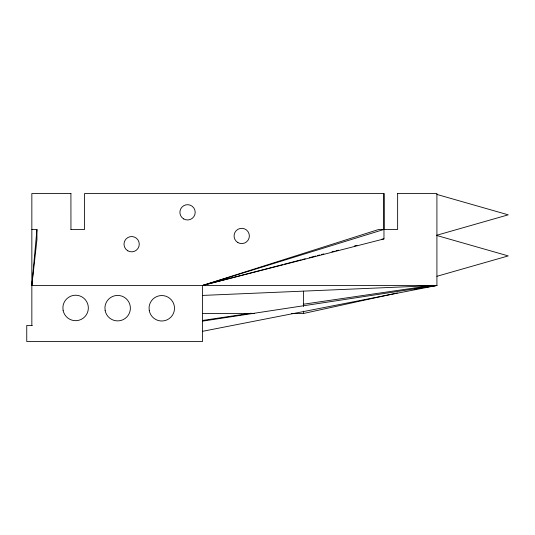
<?xml version="1.0" encoding="UTF-8"?>
<svg xmlns="http://www.w3.org/2000/svg" width="535" height="535" viewBox="0 0 535 535"><rect width="100%" height="100%" fill="white"/><g stroke="black" fill="none" stroke-linecap="round" stroke-linejoin="round"><path stroke-width="0.8" d="M397.599 193.489L436.914 193.489L436.914 285.463L31.846 285.463L36.942 229.441L31.846 229.441M31.846 285.463L36.942 239.633L36.942 229.441M32.321 325.434L26.75 325.434L26.75 341.511L202.538 341.511L202.538 285.463L378.813 229.441L397.639 229.441L397.639 193.489M383.969 193.489L383.969 238.911L202.538 285.463L383.969 229.441L383.929 193.489L84.597 193.489L84.597 229.441L70.914 229.441M436.914 235.206L508.25 214.829L436.914 194.446M436.914 276.294L508.25 255.911L436.914 235.534M202.538 285.463L282.587 264.651M284.205 264.23L301.185 259.816M302.803 259.395L305.231 258.766M309.277 257.709L315.744 256.031M317.362 255.61L319.783 254.981M321.401 254.56L323.829 253.931M331.914 251.824L334.342 251.196M335.96 250.775L338.381 250.146M354.558 245.939L356.985 245.311M291.562 313.49L303.465 313.49L397.331 292.959M414.471 289.214L431.611 285.463L303.465 304.214M202.538 331.319L436.914 285.463L202.538 295.42M202.538 321.127L436.914 285.463L422.061 287.683M202.538 320.458L251.229 313.189M381.763 239.219L383.969 238.911M70.954 193.489L31.846 193.489L31.846 325.434M202.538 313.49L254.252 313.49M303.465 291.167L303.465 306.528M303.465 311.169L303.465 313.49M70.914 193.489L70.954 229.441M149.252 310.614L149.071 307.291A12.74 12.74 0 0 1 168.03 297.179A12.74 12.74 0 0 1 169.18 318.633A12.74 12.74 0 0 1 149.252 310.614M105.127 310.501L104.947 307.177A12.74 12.74 0 0 1 123.906 297.065A12.74 12.74 0 0 1 125.056 318.526A12.74 12.74 0 0 1 105.127 310.501M63.09 310.293L62.909 306.97A12.74 12.74 0 0 1 81.868 296.858A12.74 12.74 0 0 1 83.019 318.318A12.74 12.74 0 0 1 63.09 310.293M237.894 242.576A7.644 7.644 0 0 0 249.357 235.955A7.644 7.644 0 0 0 237.894 229.334A7.644 7.644 0 0 0 237.894 242.576M183.726 218.949A7.644 7.644 0 0 0 195.195 212.328A7.644 7.644 0 0 0 183.726 205.708A7.644 7.644 0 0 0 183.726 218.949M127.798 250.808A7.644 7.644 0 0 0 139.267 244.187A7.644 7.644 0 0 0 127.798 237.573A7.644 7.644 0 0 0 127.798 250.808"/></g></svg>
